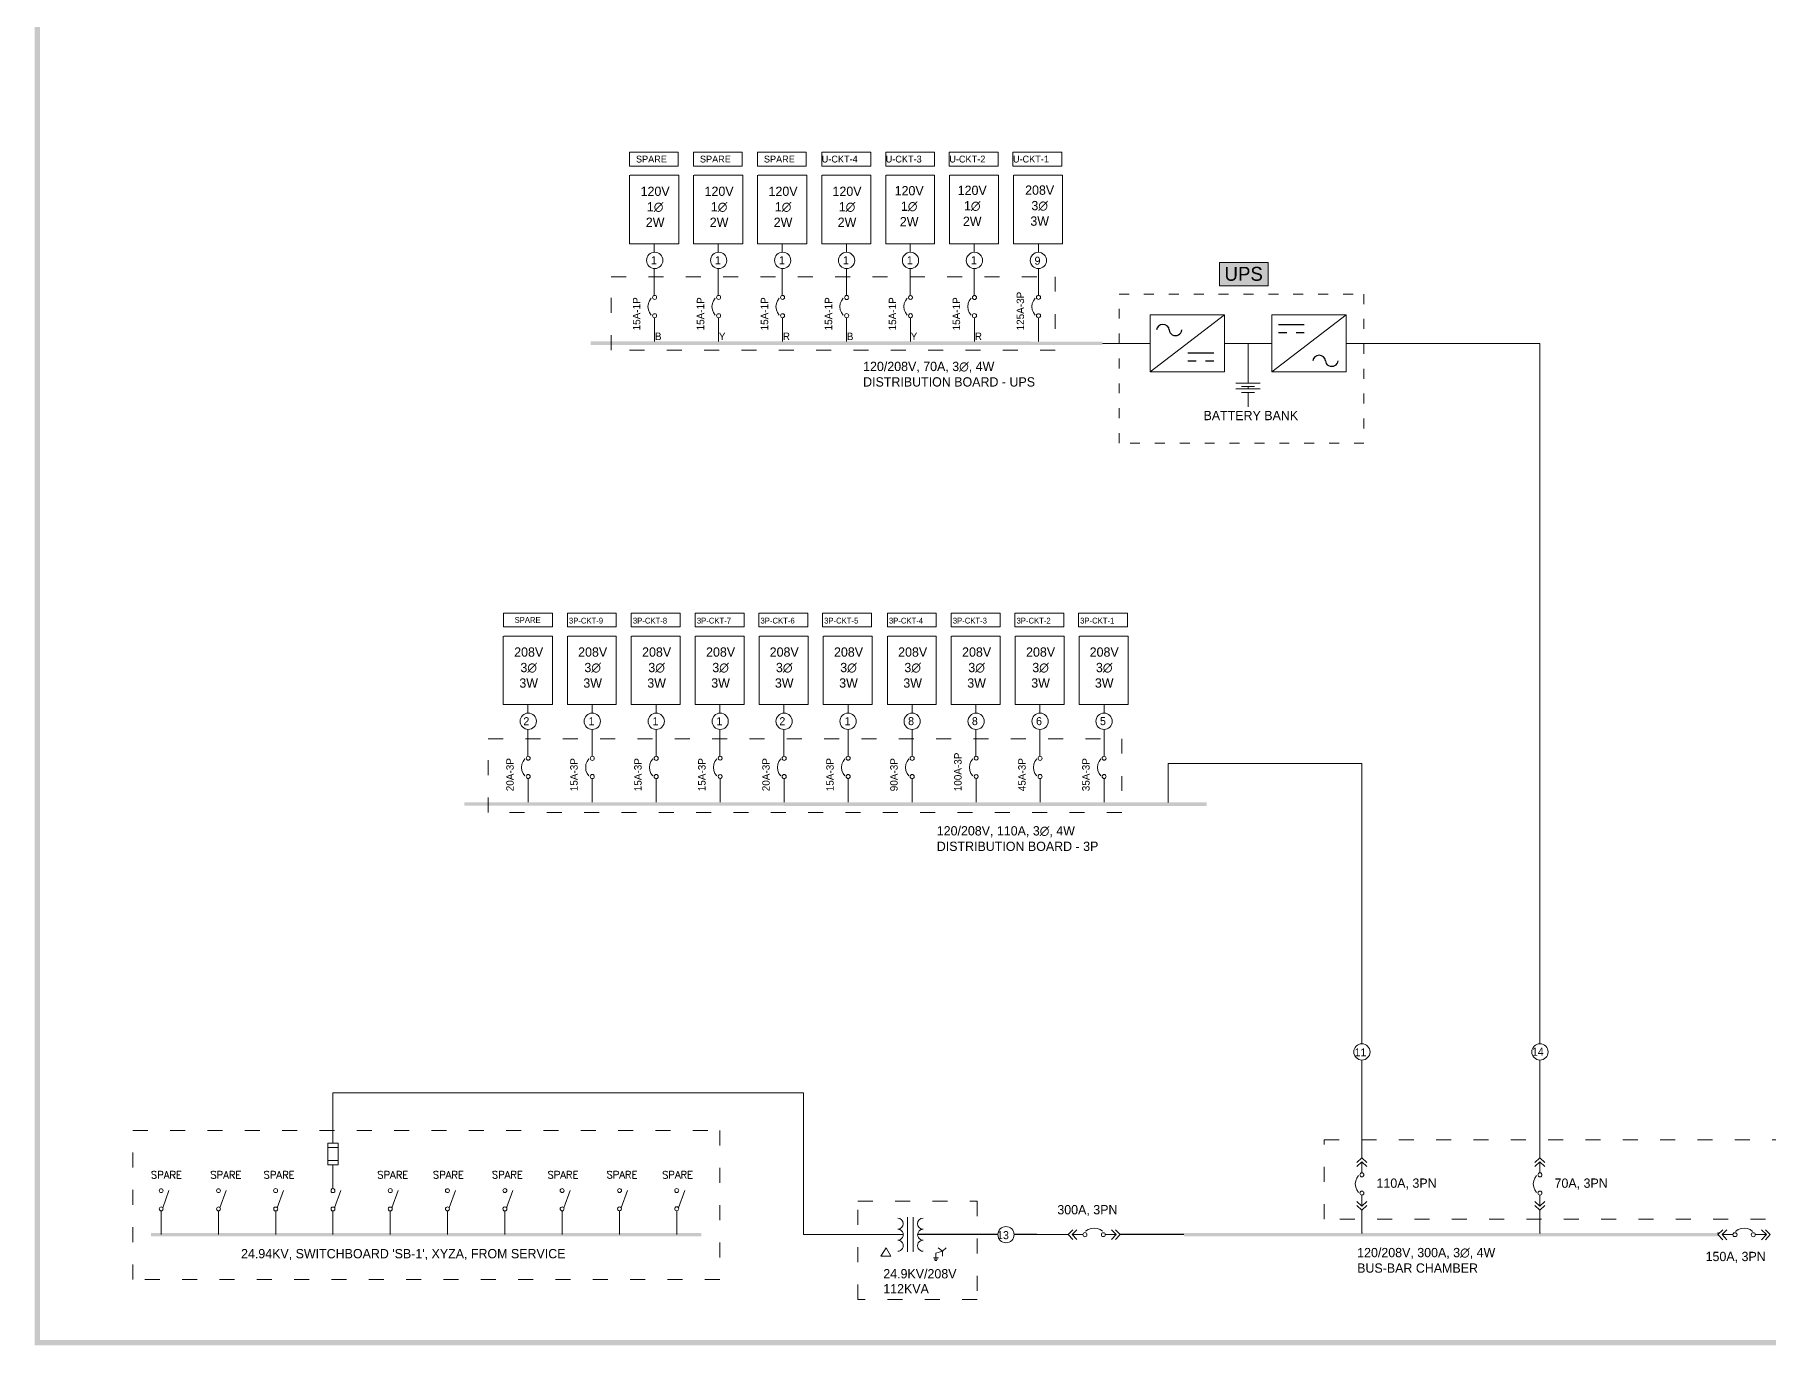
# Model space of a CAD drawing. Header units: millimetres. Extents: x 1.5 to 41.7, y 0.8 to 32.4.
# Drawn here: x 1.54 to 22.43, y 0.75 to 16.55 of the extents above; entities that cross this region are included whole.
import ezdxf

# ---------------------------------------------------------------- set-up
doc = ezdxf.new("R2010")
doc.units = ezdxf.units.MM
doc.linetypes.add('ACAD_ISO03W100', pattern=[30, 12, -18])
for name, color, linetype in [('DASH', 7, 'ACAD_ISO03W100'), ('PDF_Geometry', 7, 'Continuous'), ('PDF_Solid Fills', 7, 'Continuous'), ('PDF_Text', 7, 'Continuous')]:
    doc.layers.add(name, color=color, linetype=linetype)
doc.styles.get("Standard").update_dxf_attribs({"font": 'gdt.shx'})

msp = doc.modelspace()

# ---------------------------------------------------------------- hatches: boundary and pattern name
at = {"lineweight": 0, "ltscale": 0.015, "transparency": 33554559}
h = msp.add_hatch(color=256, dxfattribs=at)
h.dxf.hatch_style = 1
h.paths.add_polyline_path([(16.405, 13.808), (15.818, 13.808), (15.818, 13.525), (16.405, 13.525)])
h.paths.add_polyline_path([(15.87, 13.545), (16.402, 13.545), (16.402, 13.797), (15.87, 13.797)], flags=24)

# ---------------------------------------------------------------- linework, layer by layer
at = {"lineweight": 0, "ltscale": 0.015}
msp.add_lwpolyline([(15.818, 13.808), (16.405, 13.808), (16.405, 13.525), (15.818, 13.525)], close=True, dxfattribs=at)
at = {"layer": 'DASH', "linetype": 'ACAD_ISO03W100', "lineweight": 0, "ltscale": 0.015}
for points in [[(8.487, 13.636), (13.837, 13.636), (13.837, 12.75), (8.487, 12.75)], [(2.722, 3.344), (9.795, 3.344), (9.795, 1.55), (2.722, 1.55)], [(12.899, 1.309), (11.46, 1.309), (11.46, 2.492), (12.899, 2.492)]]:
    msp.add_lwpolyline(points, close=True, dxfattribs=at)
at = {"layer": 'DASH', "linetype": 'ACAD_ISO03W100', "lineweight": 9, "ltscale": 0.01}
msp.add_lwpolyline([(14.609, 13.427), (17.561, 13.427), (17.561, 11.631), (14.609, 11.631)], close=True, dxfattribs=at)
at = {"layer": 'DASH', "linetype": 'ACAD_ISO03W100', "lineweight": 0, "ltscale": 0.015, "transparency": 33554483}
for points in [[(7.006, 8.067), (14.642, 8.067), (14.642, 7.179), (7.006, 7.179)], [(17.081, 3.232), (27.802, 3.232), (27.802, 2.276), (17.081, 2.276)]]:
    msp.add_lwpolyline(points, close=True, dxfattribs=at)
at = {"layer": 'PDF_Geometry', "lineweight": 0}
for p, q in [((5.195, 3.193), (5.073, 3.193)), ((5.073, 3.193), (5.073, 2.93)), ((5.195, 3.139), (5.073, 3.139)), ((5.195, 2.93), (5.195, 3.193)), ((5.195, 2.982), (5.073, 2.982)), ((5.073, 2.93), (5.195, 2.93)), ((5.133, 2.93), (5.133, 2.644)), ((2.959, 2.85), (2.951, 2.842)), ((2.951, 2.842), (2.951, 2.833)), ((2.951, 2.833), (2.955, 2.825)), ((2.959, 2.769), (2.951, 2.779)), ((2.955, 2.825), (2.959, 2.82)), ((2.97, 2.853), (2.959, 2.85)), ((2.959, 2.82), (2.966, 2.816)), ((2.97, 2.766), (2.959, 2.769)), ((2.966, 2.816), (2.988, 2.809)), ((2.985, 2.853), (2.97, 2.853)), ((2.985, 2.766), (2.97, 2.766)), ((2.996, 2.85), (2.985, 2.853)), ((2.996, 2.769), (2.985, 2.766)), ((2.988, 2.809), (2.996, 2.803)), ((3.003, 2.842), (2.996, 2.85)), ((2.996, 2.803), (3, 2.799)), ((3.003, 2.779), (2.996, 2.769)), ((3, 2.799), (3.003, 2.792)), ((3.003, 2.792), (3.003, 2.779)), ((3.029, 2.766), (3.029, 2.853)), ((3.029, 2.853), (3.065, 2.853)), ((3.065, 2.809), (3.029, 2.809)), ((3.065, 2.853), (3.076, 2.85)), ((3.076, 2.812), (3.065, 2.809)), ((3.076, 2.85), (3.08, 2.846)), ((3.08, 2.816), (3.076, 2.812)), ((3.08, 2.846), (3.084, 2.837)), ((3.084, 2.825), (3.08, 2.816)), ((3.084, 2.837), (3.084, 2.825)), ((3.099, 2.766), (3.128, 2.853)), ((3.11, 2.796), (3.147, 2.796)), ((3.128, 2.853), (3.158, 2.766)), ((3.177, 2.766), (3.177, 2.853)), ((3.177, 2.853), (3.211, 2.853)), ((3.211, 2.812), (3.177, 2.812)), ((3.203, 2.812), (3.231, 2.766)), ((3.211, 2.853), (3.224, 2.85)), ((3.224, 2.816), (3.211, 2.812)), ((3.224, 2.85), (3.227, 2.846)), ((3.227, 2.82), (3.224, 2.816)), ((3.227, 2.846), (3.231, 2.837)), ((3.231, 2.829), (3.227, 2.82)), ((3.231, 2.837), (3.231, 2.829)), ((3.257, 2.766), (3.257, 2.853)), ((3.257, 2.853), (3.306, 2.853)), ((3.257, 2.812), (3.287, 2.812)), ((3.306, 2.766), (3.257, 2.766)), ((3.674, 2.85), (3.666, 2.842)), ((3.666, 2.842), (3.666, 2.833)), ((3.666, 2.833), (3.67, 2.825)), ((3.674, 2.769), (3.666, 2.779)), ((3.67, 2.825), (3.674, 2.82)), ((3.686, 2.853), (3.674, 2.85)), ((3.674, 2.82), (3.683, 2.816)), ((3.686, 2.766), (3.674, 2.769)), ((3.683, 2.816), (3.705, 2.809)), ((3.702, 2.853), (3.686, 2.853)), ((3.702, 2.766), (3.686, 2.766)), ((3.713, 2.85), (3.702, 2.853)), ((3.713, 2.769), (3.702, 2.766)), ((3.705, 2.809), (3.713, 2.803)), ((3.72, 2.842), (3.713, 2.85)), ((3.713, 2.803), (3.717, 2.799)), ((3.72, 2.779), (3.713, 2.769)), ((3.717, 2.799), (3.72, 2.792)), ((3.72, 2.792), (3.72, 2.779)), ((3.746, 2.766), (3.746, 2.853)), ((3.746, 2.853), (3.78, 2.853)), ((3.78, 2.809), (3.746, 2.809)), ((3.78, 2.853), (3.791, 2.85)), ((3.791, 2.812), (3.78, 2.809)), ((3.791, 2.85), (3.795, 2.846)), ((3.795, 2.816), (3.791, 2.812)), ((3.795, 2.846), (3.799, 2.837)), ((3.799, 2.825), (3.795, 2.816)), ((3.799, 2.837), (3.799, 2.825)), ((3.813, 2.766), (3.845, 2.853)), ((3.825, 2.796), (3.864, 2.796)), ((3.845, 2.853), (3.875, 2.766)), ((3.894, 2.766), (3.894, 2.853)), ((3.894, 2.853), (3.927, 2.853)), ((3.927, 2.812), (3.894, 2.812)), ((3.92, 2.812), (3.946, 2.766)), ((3.927, 2.853), (3.938, 2.85)), ((3.938, 2.816), (3.927, 2.812)), ((3.938, 2.85), (3.942, 2.846)), ((3.942, 2.82), (3.938, 2.816)), ((3.942, 2.846), (3.946, 2.837)), ((3.946, 2.829), (3.942, 2.82)), ((3.946, 2.837), (3.946, 2.829)), ((3.972, 2.766), (3.972, 2.853)), ((3.972, 2.853), (4.022, 2.853)), ((3.972, 2.812), (4.004, 2.812)), ((4.022, 2.766), (3.972, 2.766)), ((4.315, 2.85), (4.308, 2.842)), ((4.308, 2.842), (4.308, 2.833)), ((4.308, 2.833), (4.311, 2.825)), ((4.315, 2.769), (4.308, 2.779)), ((4.311, 2.825), (4.315, 2.82)), ((4.328, 2.853), (4.315, 2.85)), ((4.315, 2.82), (4.325, 2.816)), ((4.328, 2.766), (4.315, 2.769)), ((4.325, 2.816), (4.347, 2.809)), ((4.343, 2.853), (4.328, 2.853)), ((4.343, 2.766), (4.328, 2.766)), ((4.354, 2.85), (4.343, 2.853)), ((4.354, 2.769), (4.343, 2.766)), ((4.347, 2.809), (4.354, 2.803)), ((4.362, 2.842), (4.354, 2.85)), ((4.354, 2.803), (4.358, 2.799)), ((4.362, 2.779), (4.354, 2.769)), ((4.358, 2.799), (4.362, 2.792)), ((4.362, 2.792), (4.362, 2.779)), ((4.388, 2.766), (4.388, 2.853)), ((4.388, 2.853), (4.422, 2.853)), ((4.422, 2.809), (4.388, 2.809)), ((4.422, 2.853), (4.433, 2.85)), ((4.433, 2.812), (4.422, 2.809)), ((4.433, 2.85), (4.437, 2.846)), ((4.437, 2.816), (4.433, 2.812)), ((4.437, 2.846), (4.44, 2.837)), ((4.44, 2.825), (4.437, 2.816)), ((4.44, 2.837), (4.44, 2.825)), ((4.455, 2.766), (4.487, 2.853)), ((4.467, 2.796), (4.505, 2.796)), ((4.487, 2.853), (4.517, 2.766)), ((4.536, 2.766), (4.536, 2.853)), ((4.536, 2.853), (4.569, 2.853)), ((4.569, 2.812), (4.536, 2.812)), ((4.562, 2.812), (4.588, 2.766)), ((4.569, 2.853), (4.58, 2.85)), ((4.58, 2.816), (4.569, 2.812)), ((4.58, 2.85), (4.584, 2.846)), ((4.584, 2.82), (4.58, 2.816)), ((4.584, 2.846), (4.588, 2.837)), ((4.588, 2.829), (4.584, 2.82)), ((4.588, 2.837), (4.588, 2.829)), ((4.614, 2.766), (4.614, 2.853)), ((4.614, 2.853), (4.664, 2.853)), ((4.614, 2.812), (4.646, 2.812)), ((4.664, 2.766), (4.614, 2.766)), ((5.686, 2.85), (5.678, 2.842)), ((5.678, 2.842), (5.678, 2.833)), ((5.678, 2.833), (5.682, 2.825)), ((5.686, 2.769), (5.678, 2.779)), ((5.682, 2.825), (5.686, 2.82)), ((5.699, 2.853), (5.686, 2.85)), ((5.686, 2.82), (5.695, 2.816)), ((5.699, 2.766), (5.686, 2.769)), ((5.695, 2.816), (5.717, 2.809)), ((5.714, 2.853), (5.699, 2.853)), ((5.714, 2.766), (5.699, 2.766)), ((5.725, 2.85), (5.714, 2.853)), ((5.725, 2.769), (5.714, 2.766)), ((5.717, 2.809), (5.725, 2.803)), ((5.732, 2.842), (5.725, 2.85)), ((5.725, 2.803), (5.729, 2.799)), ((5.732, 2.779), (5.725, 2.769)), ((5.729, 2.799), (5.732, 2.792)), ((5.732, 2.792), (5.732, 2.779)), ((5.758, 2.766), (5.758, 2.853)), ((5.758, 2.853), (5.792, 2.853)), ((5.792, 2.809), (5.758, 2.809)), ((5.792, 2.853), (5.803, 2.85)), ((5.803, 2.812), (5.792, 2.809)), ((5.803, 2.85), (5.807, 2.846)), ((5.807, 2.816), (5.803, 2.812)), ((5.807, 2.846), (5.811, 2.837)), ((5.811, 2.825), (5.807, 2.816)), ((5.811, 2.837), (5.811, 2.825)), ((5.825, 2.766), (5.857, 2.853)), ((5.837, 2.796), (5.876, 2.796)), ((5.857, 2.853), (5.887, 2.766)), ((5.906, 2.766), (5.906, 2.853)), ((5.906, 2.853), (5.939, 2.853)), ((5.939, 2.812), (5.906, 2.812)), ((5.932, 2.812), (5.958, 2.766)), ((5.939, 2.853), (5.95, 2.85)), ((5.95, 2.816), (5.939, 2.812)), ((5.95, 2.85), (5.954, 2.846)), ((5.954, 2.82), (5.95, 2.816)), ((5.954, 2.846), (5.958, 2.837)), ((5.958, 2.829), (5.954, 2.82)), ((5.958, 2.837), (5.958, 2.829)), ((5.984, 2.766), (5.984, 2.853)), ((5.984, 2.853), (6.034, 2.853)), ((5.984, 2.812), (6.016, 2.812)), ((6.034, 2.766), (5.984, 2.766)), ((6.356, 2.85), (6.349, 2.842)), ((6.349, 2.842), (6.349, 2.833)), ((6.349, 2.833), (6.352, 2.825)), ((6.356, 2.769), (6.349, 2.779)), ((6.352, 2.825), (6.356, 2.82)), ((6.369, 2.853), (6.356, 2.85)), ((6.356, 2.82), (6.365, 2.816)), ((6.369, 2.766), (6.356, 2.769)), ((6.365, 2.816), (6.387, 2.809)), ((6.384, 2.853), (6.369, 2.853)), ((6.384, 2.766), (6.369, 2.766)), ((6.395, 2.85), (6.384, 2.853)), ((6.395, 2.769), (6.384, 2.766)), ((6.387, 2.809), (6.395, 2.803)), ((6.402, 2.842), (6.395, 2.85)), ((6.395, 2.803), (6.399, 2.799)), ((6.402, 2.779), (6.395, 2.769)), ((6.399, 2.799), (6.402, 2.792)), ((6.402, 2.792), (6.402, 2.779)), ((6.429, 2.766), (6.429, 2.853)), ((6.429, 2.853), (6.462, 2.853)), ((6.462, 2.809), (6.429, 2.809)), ((6.462, 2.853), (6.474, 2.85)), ((6.474, 2.812), (6.462, 2.809)), ((6.474, 2.85), (6.477, 2.846)), ((6.477, 2.816), (6.474, 2.812)), ((6.477, 2.846), (6.481, 2.837)), ((6.481, 2.825), (6.477, 2.816)), ((6.481, 2.837), (6.481, 2.825)), ((6.496, 2.766), (6.528, 2.853)), ((6.507, 2.796), (6.546, 2.796)), ((6.528, 2.853), (6.558, 2.766)), ((6.576, 2.766), (6.576, 2.853)), ((6.576, 2.853), (6.61, 2.853)), ((6.61, 2.812), (6.576, 2.812)), ((6.602, 2.812), (6.628, 2.766)), ((6.61, 2.853), (6.621, 2.85)), ((6.621, 2.816), (6.61, 2.812)), ((6.621, 2.85), (6.625, 2.846)), ((6.625, 2.82), (6.621, 2.816)), ((6.625, 2.846), (6.628, 2.837)), ((6.628, 2.829), (6.625, 2.82)), ((6.628, 2.837), (6.628, 2.829)), ((6.654, 2.766), (6.654, 2.853)), ((6.654, 2.853), (6.705, 2.853)), ((6.654, 2.812), (6.686, 2.812)), ((6.705, 2.766), (6.654, 2.766)), ((7.067, 2.855), (7.06, 2.847)), ((7.06, 2.847), (7.06, 2.838)), ((7.06, 2.838), (7.063, 2.83)), ((7.067, 2.774), (7.06, 2.784)), ((7.063, 2.83), (7.067, 2.825)), ((7.08, 2.854), (7.067, 2.85)), ((7.067, 2.82), (7.076, 2.817)), ((7.08, 2.766), (7.067, 2.77)), ((7.076, 2.817), (7.099, 2.809)), ((7.095, 2.854), (7.08, 2.854)), ((7.095, 2.766), (7.08, 2.766)), ((7.106, 2.85), (7.095, 2.854)), ((7.106, 2.77), (7.095, 2.766)), ((7.099, 2.809), (7.106, 2.804)), ((7.114, 2.843), (7.106, 2.85)), ((7.106, 2.804), (7.11, 2.8)), ((7.114, 2.779), (7.106, 2.77)), ((7.11, 2.8), (7.114, 2.792)), ((7.114, 2.792), (7.114, 2.779)), ((7.14, 2.766), (7.14, 2.854)), ((7.14, 2.854), (7.173, 2.854)), ((7.173, 2.809), (7.14, 2.809)), ((7.173, 2.854), (7.185, 2.85)), ((7.185, 2.813), (7.173, 2.809)), ((7.185, 2.85), (7.188, 2.847)), ((7.188, 2.817), (7.185, 2.813)), ((7.188, 2.847), (7.192, 2.837)), ((7.192, 2.826), (7.188, 2.817)), ((7.192, 2.837), (7.192, 2.826)), ((7.207, 2.766), (7.239, 2.854)), ((7.218, 2.796), (7.257, 2.796)), ((7.239, 2.854), (7.269, 2.766)), ((7.287, 2.766), (7.287, 2.854)), ((7.287, 2.854), (7.321, 2.854)), ((7.321, 2.813), (7.287, 2.813)), ((7.313, 2.813), (7.339, 2.766)), ((7.321, 2.854), (7.332, 2.85)), ((7.332, 2.817), (7.321, 2.813)), ((7.332, 2.85), (7.336, 2.847)), ((7.336, 2.82), (7.332, 2.817)), ((7.336, 2.847), (7.339, 2.837)), ((7.339, 2.83), (7.336, 2.82)), ((7.339, 2.837), (7.339, 2.83)), ((7.366, 2.766), (7.366, 2.854)), ((7.366, 2.854), (7.416, 2.854)), ((7.366, 2.813), (7.397, 2.813)), ((7.416, 2.766), (7.366, 2.766)), ((7.738, 2.85), (7.73, 2.843)), ((7.73, 2.843), (7.73, 2.833)), ((7.73, 2.833), (7.734, 2.826)), ((7.738, 2.77), (7.73, 2.779)), ((7.734, 2.826), (7.738, 2.82)), ((7.75, 2.854), (7.738, 2.85)), ((7.738, 2.82), (7.747, 2.817)), ((7.75, 2.766), (7.738, 2.77)), ((7.747, 2.817), (7.769, 2.809)), ((7.765, 2.854), (7.75, 2.854)), ((7.765, 2.766), (7.75, 2.766)), ((7.776, 2.85), (7.765, 2.854)), ((7.776, 2.77), (7.765, 2.766)), ((7.769, 2.809), (7.776, 2.804)), ((7.784, 2.843), (7.776, 2.85)), ((7.776, 2.804), (7.78, 2.8)), ((7.784, 2.779), (7.776, 2.77)), ((7.78, 2.8), (7.784, 2.792)), ((7.784, 2.792), (7.784, 2.779)), ((7.81, 2.766), (7.81, 2.854)), ((7.81, 2.854), (7.844, 2.854)), ((7.844, 2.809), (7.81, 2.809)), ((7.844, 2.854), (7.855, 2.85)), ((7.855, 2.813), (7.844, 2.809)), ((7.855, 2.85), (7.859, 2.847)), ((7.859, 2.817), (7.855, 2.813)), ((7.859, 2.847), (7.863, 2.837)), ((7.863, 2.826), (7.859, 2.817)), ((7.863, 2.837), (7.863, 2.826)), ((7.877, 2.766), (7.909, 2.854)), ((7.889, 2.796), (7.928, 2.796)), ((7.909, 2.854), (7.939, 2.766)), ((7.958, 2.766), (7.958, 2.854)), ((7.958, 2.854), (7.991, 2.854)), ((7.991, 2.813), (7.958, 2.813)), ((7.984, 2.813), (8.01, 2.766)), ((7.991, 2.854), (8.002, 2.85)), ((8.002, 2.817), (7.991, 2.813)), ((8.002, 2.85), (8.006, 2.847)), ((8.006, 2.82), (8.002, 2.817)), ((8.006, 2.847), (8.01, 2.837)), ((8.01, 2.83), (8.006, 2.82)), ((8.01, 2.837), (8.01, 2.83)), ((8.036, 2.766), (8.036, 2.854)), ((8.036, 2.854), (8.086, 2.854)), ((8.036, 2.813), (8.068, 2.813)), ((8.086, 2.766), (8.036, 2.766)), ((8.449, 2.855), (8.441, 2.848)), ((8.441, 2.848), (8.441, 2.839)), ((8.441, 2.839), (8.445, 2.831)), ((8.449, 2.775), (8.441, 2.785)), ((8.445, 2.831), (8.449, 2.826)), ((8.462, 2.855), (8.449, 2.851)), ((8.449, 2.821), (8.458, 2.817)), ((8.462, 2.767), (8.449, 2.771)), ((8.458, 2.817), (8.48, 2.81)), ((8.477, 2.855), (8.462, 2.855)), ((8.477, 2.767), (8.462, 2.767)), ((8.488, 2.851), (8.477, 2.855)), ((8.488, 2.771), (8.477, 2.767)), ((8.48, 2.81), (8.488, 2.804)), ((8.495, 2.843), (8.488, 2.851)), ((8.488, 2.804), (8.492, 2.801)), ((8.495, 2.78), (8.488, 2.771)), ((8.492, 2.801), (8.495, 2.793)), ((8.495, 2.793), (8.495, 2.78)), ((8.521, 2.767), (8.521, 2.855)), ((8.521, 2.855), (8.555, 2.855)), ((8.555, 2.81), (8.521, 2.81)), ((8.555, 2.855), (8.566, 2.851)), ((8.566, 2.814), (8.555, 2.81)), ((8.566, 2.851), (8.57, 2.847)), ((8.57, 2.817), (8.566, 2.814)), ((8.57, 2.847), (8.574, 2.838)), ((8.574, 2.827), (8.57, 2.817)), ((8.574, 2.838), (8.574, 2.827)), ((8.588, 2.767), (8.62, 2.855)), ((8.6, 2.797), (8.639, 2.797)), ((8.62, 2.855), (8.65, 2.767)), ((8.669, 2.767), (8.669, 2.855)), ((8.669, 2.855), (8.702, 2.855)), ((8.702, 2.814), (8.669, 2.814)), ((8.695, 2.814), (8.721, 2.767)), ((8.702, 2.855), (8.713, 2.851)), ((8.713, 2.817), (8.702, 2.814)), ((8.713, 2.851), (8.717, 2.847)), ((8.717, 2.821), (8.713, 2.817)), ((8.717, 2.847), (8.721, 2.838)), ((8.721, 2.83), (8.717, 2.821)), ((8.721, 2.838), (8.721, 2.83)), ((8.747, 2.767), (8.747, 2.855)), ((8.747, 2.855), (8.797, 2.855)), ((8.747, 2.814), (8.779, 2.814)), ((8.797, 2.767), (8.747, 2.767)), ((9.119, 2.851), (9.112, 2.843)), ((9.112, 2.843), (9.112, 2.834)), ((9.112, 2.834), (9.115, 2.827)), ((9.119, 2.771), (9.112, 2.78)), ((9.115, 2.827), (9.119, 2.821)), ((9.132, 2.855), (9.119, 2.851)), ((9.119, 2.821), (9.128, 2.817)), ((9.132, 2.767), (9.119, 2.771)), ((9.128, 2.817), (9.15, 2.81)), ((9.147, 2.855), (9.132, 2.855)), ((9.147, 2.767), (9.132, 2.767)), ((9.158, 2.851), (9.147, 2.855)), ((9.158, 2.771), (9.147, 2.767)), ((9.15, 2.81), (9.158, 2.804)), ((9.165, 2.843), (9.158, 2.851)), ((9.158, 2.804), (9.162, 2.801)), ((9.165, 2.78), (9.158, 2.771)), ((9.162, 2.801), (9.165, 2.793)), ((9.165, 2.793), (9.165, 2.78)), ((9.192, 2.767), (9.192, 2.855)), ((9.192, 2.855), (9.225, 2.855)), ((9.225, 2.81), (9.192, 2.81)), ((9.225, 2.855), (9.237, 2.851)), ((9.237, 2.814), (9.225, 2.81)), ((9.237, 2.851), (9.24, 2.847)), ((9.24, 2.817), (9.237, 2.814)), ((9.24, 2.847), (9.244, 2.838)), ((9.244, 2.827), (9.24, 2.817)), ((9.244, 2.838), (9.244, 2.827)), ((9.259, 2.767), (9.291, 2.855)), ((9.27, 2.797), (9.309, 2.797)), ((9.291, 2.855), (9.321, 2.767)), ((9.339, 2.767), (9.339, 2.855)), ((9.339, 2.855), (9.373, 2.855)), ((9.373, 2.814), (9.339, 2.814)), ((9.365, 2.814), (9.391, 2.767)), ((9.373, 2.855), (9.384, 2.851)), ((9.384, 2.817), (9.373, 2.814)), ((9.384, 2.851), (9.388, 2.847)), ((9.388, 2.821), (9.384, 2.817)), ((9.388, 2.847), (9.391, 2.838)), ((9.391, 2.83), (9.388, 2.821)), ((9.391, 2.838), (9.391, 2.83)), ((9.417, 2.767), (9.417, 2.855)), ((9.417, 2.855), (9.468, 2.855)), ((9.417, 2.814), (9.449, 2.814)), ((9.468, 2.767), (9.417, 2.767)), ((3.082, 2.413), (3.157, 2.62)), ((3.772, 2.413), (3.847, 2.62)), ((4.463, 2.413), (4.538, 2.62)), ((5.113, 2.631), (5.111, 2.62)), ((5.111, 2.62), (5.113, 2.607)), ((5.122, 2.641), (5.113, 2.631)), ((5.113, 2.607), (5.122, 2.598)), ((5.133, 2.644), (5.122, 2.641)), ((5.122, 2.598), (5.133, 2.596)), ((5.146, 2.641), (5.133, 2.644)), ((5.133, 2.596), (5.146, 2.598)), ((5.156, 2.631), (5.146, 2.641)), ((5.146, 2.598), (5.156, 2.607)), ((5.154, 2.413), (5.228, 2.62)), ((5.157, 2.62), (5.156, 2.631)), ((5.156, 2.607), (5.157, 2.62)), ((5.844, 2.413), (5.919, 2.62)), ((6.535, 2.413), (6.61, 2.62)), ((7.226, 2.413), (7.301, 2.621)), ((7.916, 2.413), (7.991, 2.621)), ((8.607, 2.414), (8.682, 2.621)), ((9.298, 2.414), (9.373, 2.621)), ((3.063, 2.376), (3.063, 2.09)), ((3.754, 2.376), (3.754, 2.09)), ((4.422, 2.411), (4.42, 2.398)), ((4.42, 2.398), (4.422, 2.387)), ((4.431, 2.42), (4.422, 2.411)), ((4.422, 2.387), (4.431, 2.377)), ((4.444, 2.422), (4.431, 2.42)), ((4.431, 2.377), (4.444, 2.376)), ((4.456, 2.42), (4.444, 2.422)), ((4.444, 2.376), (4.456, 2.377)), ((4.444, 2.376), (4.444, 2.09)), ((4.465, 2.411), (4.456, 2.42)), ((4.456, 2.377), (4.465, 2.387)), ((4.469, 2.398), (4.465, 2.411)), ((4.465, 2.387), (4.469, 2.398)), ((5.113, 2.411), (5.111, 2.398)), ((5.111, 2.398), (5.113, 2.387)), ((5.122, 2.42), (5.113, 2.411)), ((5.113, 2.387), (5.122, 2.377)), ((5.133, 2.422), (5.122, 2.42)), ((5.122, 2.377), (5.133, 2.376)), ((5.146, 2.42), (5.133, 2.422)), ((5.133, 2.376), (5.146, 2.377)), ((5.133, 2.376), (5.133, 2.09)), ((5.156, 2.411), (5.146, 2.42)), ((5.146, 2.377), (5.156, 2.387)), ((5.157, 2.398), (5.156, 2.411)), ((5.156, 2.387), (5.157, 2.398)), ((5.803, 2.411), (5.799, 2.398)), ((5.799, 2.398), (5.803, 2.387)), ((5.813, 2.42), (5.803, 2.411)), ((5.803, 2.387), (5.813, 2.377)), ((5.824, 2.422), (5.813, 2.42)), ((5.813, 2.377), (5.824, 2.376)), ((5.837, 2.42), (5.824, 2.422)), ((5.824, 2.376), (5.837, 2.377)), ((5.824, 2.376), (5.824, 2.09)), ((5.846, 2.411), (5.837, 2.42)), ((5.837, 2.377), (5.846, 2.387)), ((5.848, 2.398), (5.846, 2.411)), ((5.846, 2.387), (5.848, 2.398)), ((6.515, 2.376), (6.515, 2.09)), ((7.185, 2.412), (7.181, 2.399)), ((7.181, 2.399), (7.185, 2.387)), ((7.194, 2.421), (7.185, 2.412)), ((7.185, 2.387), (7.194, 2.378)), ((7.205, 2.423), (7.194, 2.421)), ((7.194, 2.378), (7.205, 2.376)), ((7.218, 2.421), (7.205, 2.423)), ((7.205, 2.376), (7.218, 2.378)), ((7.205, 2.376), (7.205, 2.091)), ((7.228, 2.412), (7.218, 2.421)), ((7.218, 2.378), (7.228, 2.387)), ((7.23, 2.399), (7.228, 2.412)), ((7.228, 2.387), (7.23, 2.399)), ((7.896, 2.376), (7.896, 2.091)), ((8.566, 2.412), (8.562, 2.399)), ((8.562, 2.399), (8.566, 2.388)), ((8.576, 2.422), (8.566, 2.412)), ((8.566, 2.388), (8.576, 2.379)), ((8.587, 2.424), (8.576, 2.422)), ((8.576, 2.379), (8.587, 2.377)), ((8.6, 2.422), (8.587, 2.424)), ((8.587, 2.377), (8.6, 2.379)), ((8.587, 2.377), (8.587, 2.091)), ((8.609, 2.412), (8.6, 2.422)), ((8.6, 2.379), (8.609, 2.388)), ((8.611, 2.399), (8.609, 2.412)), ((8.609, 2.388), (8.611, 2.399)), ((9.278, 2.377), (9.278, 2.091))]:
    msp.add_line(p, q, dxfattribs=at)
for points in [[(8.707, 15.136), (9.296, 15.136), (9.296, 14.97), (8.707, 14.97)], [(9.478, 15.136), (10.067, 15.136), (10.067, 14.97), (9.478, 14.97)], [(10.249, 15.136), (10.838, 15.136), (10.838, 14.97), (10.249, 14.97)], [(11.025, 15.136), (11.615, 15.136), (11.615, 14.97), (11.025, 14.97)], [(11.796, 15.136), (12.386, 15.136), (12.386, 14.97), (11.796, 14.97)], [(12.563, 15.136), (13.153, 15.136), (13.153, 14.97), (12.563, 14.97)], [(13.33, 15.136), (13.92, 15.136), (13.92, 14.97), (13.33, 14.97)], [(12.095, 13.411), (12.083, 13.407), (12.074, 13.398), (12.072, 13.387), (12.074, 13.374), (12.083, 13.366), (12.095, 13.362), (12.108, 13.366), (12.117, 13.374), (12.119, 13.387), (12.117, 13.398), (12.108, 13.407)], [(12.095, 13.191), (12.083, 13.187), (12.074, 13.178), (12.072, 13.166), (12.074, 13.153), (12.083, 13.146), (12.095, 13.142), (12.108, 13.146), (12.117, 13.153), (12.119, 13.166), (12.117, 13.178), (12.108, 13.187)], [(22.058, 2.089), (22.054, 2.1), (22.045, 2.11), (22.034, 2.111), (22.02, 2.11), (22.013, 2.1), (22.009, 2.089), (22.013, 2.076), (22.02, 2.067), (22.034, 2.065), (22.045, 2.067), (22.054, 2.076)], [(11.738, 1.828), (11.8, 1.932), (11.86, 1.828)]]:
    msp.add_lwpolyline(points, close=True, dxfattribs=at)
for points in [[(8.71, 14.859), (8.71, 14.034), (9.302, 14.034), (9.302, 14.859), (8.716, 14.859)], [(9.481, 14.859), (9.481, 14.034), (10.073, 14.034), (10.073, 14.859), (9.487, 14.859)], [(10.252, 14.859), (10.252, 14.034), (10.844, 14.034), (10.844, 14.859), (10.258, 14.859)], [(11.025, 14.859), (11.025, 14.034), (11.615, 14.034), (11.615, 14.859), (11.029, 14.859)], [(11.796, 14.859), (11.796, 14.034), (12.386, 14.034), (12.386, 14.859), (11.8, 14.859)], [(12.567, 14.859), (12.567, 14.034), (13.157, 14.034), (13.157, 14.859), (12.571, 14.859)], [(13.338, 14.859), (13.338, 14.034), (13.929, 14.034), (13.929, 14.859), (13.341, 14.859)], [(9.007, 13.93), (9.007, 14.034)], [(9.778, 13.93), (9.778, 14.034)], [(10.549, 13.93), (10.549, 14.034)], [(11.324, 13.932), (11.324, 14.034)], [(12.091, 13.93), (12.091, 14.034)], [(12.862, 13.93), (12.862, 14.034)], [(13.638, 13.932), (13.638, 14.034)], [(9.007, 13.411), (9.007, 13.734)], [(9.778, 13.411), (9.778, 13.734)], [(10.549, 13.411), (10.549, 13.734)], [(11.324, 13.411), (11.324, 13.734)], [(12.091, 13.411), (12.091, 13.734)], [(12.862, 13.411), (12.862, 13.734)], [(13.638, 13.411), (13.638, 13.734)], [(8.97, 13.379), (8.949, 13.347), (8.936, 13.314), (8.931, 13.277), (8.936, 13.239), (8.949, 13.204), (8.97, 13.174)], [(9.741, 13.379), (9.72, 13.347), (9.707, 13.314), (9.702, 13.277), (9.707, 13.239), (9.72, 13.204), (9.741, 13.174)], [(10.512, 13.379), (10.491, 13.347), (10.478, 13.314), (10.472, 13.277), (10.478, 13.239), (10.491, 13.204), (10.512, 13.174)], [(11.283, 13.379), (11.262, 13.347), (11.249, 13.314), (11.245, 13.277), (11.249, 13.239), (11.262, 13.204), (11.283, 13.174)], [(12.055, 13.379), (12.033, 13.347), (12.02, 13.314), (12.016, 13.277), (12.02, 13.239), (12.033, 13.204), (12.055, 13.174)], [(12.826, 13.379), (12.804, 13.347), (12.791, 13.314), (12.787, 13.277), (12.791, 13.239), (12.804, 13.204), (12.826, 13.174)], [(13.597, 13.379), (13.577, 13.347), (13.562, 13.314), (13.558, 13.277), (13.562, 13.239), (13.577, 13.204), (13.597, 13.174)], [(9.011, 13.142), (9.011, 12.857)], [(9.782, 13.142), (9.782, 12.857)], [(10.553, 13.142), (10.553, 12.857)], [(11.324, 13.142), (11.324, 12.857)], [(12.095, 13.142), (12.095, 12.857)], [(12.867, 13.142), (12.867, 12.857)], [(13.638, 13.142), (13.638, 12.857)], [(19.682, 3.014), (19.682, 4.194)], [(19.622, 2.958), (19.682, 3.014), (19.742, 2.958)], [(19.622, 2.909), (19.682, 2.965)], [(19.742, 2.909), (19.682, 2.965), (19.682, 2.835)], [(19.641, 2.803), (19.62, 2.771), (19.607, 2.736), (19.602, 2.7), (19.607, 2.663), (19.62, 2.628), (19.641, 2.598)], [(19.682, 2.566), (19.682, 2.433)], [(19.742, 2.489), (19.682, 2.433), (19.622, 2.489)], [(19.742, 2.441), (19.682, 2.385), (19.622, 2.441)], [(19.682, 2.385), (19.682, 2.11)], [(12.06, 1.88), (12.06, 2.298)], [(12.128, 1.88), (12.128, 2.298)], [(14.05, 2.149), (13.994, 2.089), (14.05, 2.029)], [(14.099, 2.149), (14.043, 2.089)], [(14.205, 2.13), (14.237, 2.151), (14.273, 2.164), (14.308, 2.169), (14.345, 2.164), (14.381, 2.151), (14.411, 2.13)], [(14.519, 2.029), (14.575, 2.089), (14.519, 2.149)], [(14.567, 2.029), (14.623, 2.089), (14.567, 2.149)], [(21.886, 2.027), (21.828, 2.089), (21.886, 2.149)], [(21.933, 2.027), (21.877, 2.089), (21.933, 2.149)], [(22.246, 2.128), (22.215, 2.151), (22.181, 2.164), (22.144, 2.167), (22.106, 2.164), (22.071, 2.151), (22.041, 2.128)], [(22.353, 2.149), (22.411, 2.089)], [(22.401, 2.149), (22.459, 2.089), (22.401, 2.027)], [(11.7, 2.089), (12.008, 2.089)], [(12.4, 1.811), (12.4, 1.865), (12.479, 1.889), (12.479, 1.828)], [(12.526, 1.932), (12.479, 1.889), (12.43, 1.932)], [(13.619, 2.089), (13.994, 2.089)], [(14.099, 2.029), (14.043, 2.089), (14.174, 2.089)], [(14.442, 2.089), (14.575, 2.089)], [(22.009, 2.089), (21.877, 2.089)], [(22.353, 2.027), (22.411, 2.089), (22.278, 2.089)], [(12.432, 1.811), (12.371, 1.811)], [(12.421, 1.794), (12.382, 1.794)], [(12.414, 1.777), (12.389, 1.777)]]:
    msp.add_lwpolyline(points, dxfattribs=at)
at = {"layer": 'PDF_Geometry', "lineweight": 0, "transparency": 33554483}
for points in [[(7.188, 9.581), (7.778, 9.581), (7.778, 9.415), (7.188, 9.415)], [(7.959, 9.581), (8.549, 9.581), (8.549, 9.415), (7.959, 9.415)], [(8.73, 9.581), (9.32, 9.581), (9.32, 9.415), (8.73, 9.415)], [(9.501, 9.581), (10.091, 9.581), (10.091, 9.415), (9.501, 9.415)], [(10.268, 9.581), (10.858, 9.581), (10.858, 9.415), (10.268, 9.415)], [(11.036, 9.581), (11.625, 9.581), (11.625, 9.415), (11.036, 9.415)], [(11.816, 9.581), (12.406, 9.581), (12.406, 9.415), (11.816, 9.415)], [(12.587, 9.581), (13.177, 9.581), (13.177, 9.415), (12.587, 9.415)], [(13.354, 9.581), (13.944, 9.581), (13.944, 9.415), (13.354, 9.415)], [(14.121, 9.581), (14.711, 9.581), (14.711, 9.415), (14.121, 9.415)], [(9.8, 7.856), (9.789, 7.852), (9.779, 7.843), (9.777, 7.832), (9.779, 7.819), (9.789, 7.811), (9.8, 7.808), (9.813, 7.811), (9.822, 7.819), (9.824, 7.832), (9.822, 7.843), (9.813, 7.852)], [(12.885, 7.856), (12.874, 7.852), (12.865, 7.843), (12.863, 7.832), (12.865, 7.819), (12.874, 7.811), (12.885, 7.808), (12.898, 7.811), (12.908, 7.819), (12.91, 7.832), (12.908, 7.843), (12.898, 7.852)], [(9.8, 7.636), (9.789, 7.632), (9.779, 7.623), (9.777, 7.612), (9.779, 7.598), (9.789, 7.591), (9.8, 7.587), (9.813, 7.591), (9.822, 7.598), (9.824, 7.612), (9.822, 7.623), (9.813, 7.632)], [(12.885, 7.636), (12.874, 7.632), (12.865, 7.623), (12.863, 7.612), (12.865, 7.598), (12.874, 7.591), (12.885, 7.587), (12.898, 7.591), (12.908, 7.598), (12.91, 7.612), (12.908, 7.623), (12.898, 7.632)]]:
    msp.add_lwpolyline(points, close=True, dxfattribs=at)
for points in [[(7.187, 9.305), (7.187, 8.48), (7.778, 8.48), (7.778, 9.305), (7.192, 9.305)], [(7.959, 9.305), (7.959, 8.48), (8.549, 8.48), (8.549, 9.305), (7.963, 9.305)], [(8.73, 9.305), (8.73, 8.48), (9.32, 8.48), (9.32, 9.305), (8.734, 9.305)], [(9.501, 9.305), (9.501, 8.48), (10.091, 8.48), (10.091, 9.305), (9.505, 9.305)], [(10.272, 9.305), (10.272, 8.48), (10.862, 8.48), (10.862, 9.305), (10.276, 9.305)], [(11.043, 9.305), (11.043, 8.48), (11.635, 8.48), (11.635, 9.305), (11.047, 9.305)], [(11.816, 9.305), (11.816, 8.48), (12.406, 8.48), (12.406, 9.305), (11.82, 9.305)], [(12.587, 9.305), (12.587, 8.48), (13.177, 8.48), (13.177, 9.305), (12.59, 9.305)], [(13.358, 9.305), (13.358, 8.48), (13.948, 8.48), (13.948, 9.305), (13.361, 9.305)], [(14.129, 9.305), (14.129, 8.48), (14.72, 8.48), (14.72, 9.305), (14.132, 9.305)], [(7.483, 8.375), (7.483, 8.48)], [(8.258, 8.377), (8.258, 8.48)], [(9.029, 8.377), (9.029, 8.48)], [(9.796, 8.375), (9.796, 8.48)], [(10.567, 8.375), (10.567, 8.48)], [(11.344, 8.377), (11.344, 8.48)], [(12.114, 8.377), (12.114, 8.48)], [(12.882, 8.375), (12.882, 8.48)], [(13.653, 8.375), (13.653, 8.48)], [(14.429, 8.377), (14.429, 8.48)], [(7.483, 7.856), (7.483, 8.179)], [(8.258, 7.856), (8.258, 8.179)], [(9.029, 7.856), (9.029, 8.179)], [(9.796, 7.856), (9.796, 8.179)], [(10.567, 7.856), (10.567, 8.179)], [(11.344, 7.856), (11.344, 8.179)], [(12.114, 7.856), (12.114, 8.179)], [(12.882, 7.856), (12.882, 8.179)], [(13.653, 7.856), (13.653, 8.179)], [(14.429, 7.856), (14.429, 8.179)], [(7.446, 7.824), (7.425, 7.793), (7.412, 7.759), (7.407, 7.722), (7.412, 7.684), (7.425, 7.649), (7.446, 7.619)], [(8.217, 7.824), (8.196, 7.793), (8.183, 7.759), (8.18, 7.722), (8.183, 7.684), (8.196, 7.649), (8.217, 7.619)], [(8.988, 7.824), (8.967, 7.793), (8.954, 7.759), (8.951, 7.722), (8.954, 7.684), (8.967, 7.649), (8.988, 7.619)], [(9.761, 7.824), (9.738, 7.793), (9.725, 7.759), (9.721, 7.722), (9.725, 7.684), (9.738, 7.649), (9.761, 7.619)], [(10.532, 7.824), (10.509, 7.793), (10.496, 7.759), (10.492, 7.722), (10.496, 7.684), (10.509, 7.649), (10.532, 7.619)], [(11.303, 7.824), (11.282, 7.793), (11.267, 7.759), (11.263, 7.722), (11.267, 7.684), (11.282, 7.649), (11.303, 7.619)], [(12.073, 7.824), (12.053, 7.793), (12.04, 7.759), (12.036, 7.722), (12.04, 7.684), (12.053, 7.649), (12.073, 7.619)], [(12.846, 7.824), (12.824, 7.793), (12.811, 7.759), (12.807, 7.722), (12.811, 7.684), (12.824, 7.649), (12.846, 7.619)], [(13.617, 7.824), (13.595, 7.793), (13.582, 7.759), (13.578, 7.722), (13.582, 7.684), (13.595, 7.649), (13.617, 7.619)], [(14.388, 7.824), (14.368, 7.793), (14.353, 7.759), (14.349, 7.722), (14.353, 7.684), (14.368, 7.649), (14.388, 7.619)], [(7.487, 7.587), (7.487, 7.302)], [(8.258, 7.587), (8.258, 7.302)], [(9.029, 7.587), (9.029, 7.302)], [(9.8, 7.587), (9.8, 7.302)], [(10.573, 7.587), (10.573, 7.302)], [(11.344, 7.587), (11.344, 7.302)], [(12.114, 7.587), (12.114, 7.302)], [(12.885, 7.587), (12.885, 7.302)], [(13.658, 7.587), (13.658, 7.302)], [(14.429, 7.587), (14.429, 7.302)], [(17.536, 3.014), (17.536, 4.194)], [(17.476, 2.958), (17.536, 3.014), (17.596, 2.958)], [(17.476, 2.909), (17.536, 2.965)], [(17.596, 2.909), (17.536, 2.965), (17.536, 2.835)], [(17.495, 2.803), (17.474, 2.771), (17.461, 2.736), (17.456, 2.7), (17.461, 2.663), (17.474, 2.628), (17.495, 2.598)], [(17.536, 2.566), (17.536, 2.433)], [(17.596, 2.489), (17.536, 2.433), (17.476, 2.489)], [(17.596, 2.441), (17.536, 2.385), (17.476, 2.441)], [(17.536, 2.385), (17.536, 2.11)]]:
    msp.add_lwpolyline(points, dxfattribs=at)
at = {"layer": 'PDF_Geometry', "lineweight": 0}
for points in [[(11.941, 1.889, 1.011007), (11.941, 2.022, 1.011002), (11.941, 2.154, 0.992068), (11.941, 2.289)], [(12.247, 2.289, 0.992602), (12.247, 2.154, 1.002575), (12.247, 2.022, 1.002411), (12.247, 1.889)]]:
    msp.add_lwpolyline(points, format="xyb", dxfattribs=at)
for centre, radius in [((9.012, 13.833), 0.098), ((9.783, 13.833), 0.098), ((10.554, 13.833), 0.098), ((11.324, 13.832), 0.0982), ((12.095, 13.832), 0.0982), ((12.866, 13.832), 0.0982), ((13.637, 13.832), 0.0982), ((9.011, 13.387), 0.0243), ((9.782, 13.387), 0.0243), ((10.553, 13.387), 0.0243), ((11.325, 13.386), 0.0248), ((12.866, 13.386), 0.0248), ((13.638, 13.387), 0.0243), ((9.011, 13.166), 0.0243), ((9.782, 13.166), 0.0243), ((10.553, 13.166), 0.0243), ((11.325, 13.166), 0.0248), ((12.866, 13.166), 0.0249), ((13.638, 13.166), 0.0243), ((19.682, 4.292), 0.0982), ((19.682, 2.81), 0.0243), ((3.063, 2.619), 0.0237), ((3.754, 2.619), 0.0237), ((4.443, 2.62), 0.0242), ((5.825, 2.62), 0.0242), ((6.514, 2.619), 0.0237), ((7.206, 2.621), 0.0242), ((7.896, 2.62), 0.0237), ((8.588, 2.621), 0.0242), ((9.277, 2.621), 0.0237), ((19.682, 2.59), 0.0243), ((3.063, 2.399), 0.0237), ((3.754, 2.399), 0.0237), ((6.514, 2.399), 0.0237), ((7.896, 2.4), 0.0237), ((9.277, 2.401), 0.0237), ((13.246, 2.089), 0.0982), ((14.198, 2.089), 0.0243), ((14.419, 2.089), 0.0237), ((22.254, 2.088), 0.0242)]:
    msp.add_circle(centre, radius, dxfattribs=at)
at = {"layer": 'PDF_Geometry', "lineweight": 0, "transparency": 33554483}
for centre, radius in [((7.488, 8.278), 0.098), ((8.259, 8.277), 0.0982), ((9.03, 8.277), 0.0982), ((9.801, 8.277), 0.0982), ((10.572, 8.277), 0.0982), ((11.342, 8.277), 0.0982), ((12.115, 8.277), 0.0982), ((12.886, 8.277), 0.0982), ((13.657, 8.277), 0.0982), ((14.428, 8.277), 0.0982), ((7.487, 7.832), 0.0243), ((8.259, 7.831), 0.0248), ((9.03, 7.831), 0.0248), ((10.572, 7.831), 0.0248), ((11.344, 7.832), 0.0243), ((12.115, 7.831), 0.0248), ((13.657, 7.831), 0.0248), ((14.429, 7.832), 0.0243), ((7.487, 7.612), 0.0243), ((8.259, 7.611), 0.0248), ((9.03, 7.611), 0.0248), ((10.572, 7.611), 0.0249), ((11.344, 7.612), 0.0243), ((12.115, 7.611), 0.0248), ((13.657, 7.611), 0.0249), ((14.429, 7.612), 0.0243), ((17.536, 4.292), 0.0982), ((17.536, 2.81), 0.0243), ((17.536, 2.59), 0.0243)]:
    msp.add_circle(centre, radius, dxfattribs=at)
at = {"layer": 'PDF_Solid Fills', "lineweight": 9, "transparency": 33554559}
for points in [[(1.538, 0.755), (1.602, 0.818), (1.538, 32.353)], [(1.602, 0.818), (1.538, 32.353), (1.602, 32.29)], [(41.661, 0.755), (41.661, 0.818), (1.538, 0.755)], [(41.661, 0.818), (1.538, 0.755), (1.602, 0.818)]]:
    msp.add_solid(points, dxfattribs=at)
at = {"layer": 'PDF_Solid Fills', "color": 8, "lineweight": 0, "true_color": 0x808080, "transparency": 33554559}
for points in [[(8.24, 12.857), (8.24, 12.814), (14.409, 12.855)], [(8.24, 12.814), (14.409, 12.855), (14.409, 12.812)], [(2.942, 2.11), (2.942, 2.068), (9.574, 2.11)], [(2.942, 2.068), (9.574, 2.11), (9.574, 2.068)], [(15.39, 2.11), (15.39, 2.068), (21.828, 2.11)], [(15.39, 2.068), (21.828, 2.11), (21.828, 2.068)]]:
    msp.add_solid(points, dxfattribs=at)
at = {"layer": 'PDF_Solid Fills', "color": 8, "lineweight": 0, "true_color": 0x808080, "transparency": 33554483}
for points in [[(6.716, 7.302), (6.716, 7.259), (15.664, 7.3)], [(6.716, 7.259), (15.664, 7.3), (15.664, 7.257)]]:
    msp.add_solid(points, dxfattribs=at)
at = {"layer": 'PDF_Text', "lineweight": 0}
for p, q in [((14.982, 12.49), (15.878, 13.176)), ((16.45, 12.49), (17.346, 13.176)), ((14.982, 12.833), (14.409, 12.833)), ((16.45, 12.833), (15.878, 12.833)), ((16.164, 12.833), (16.164, 12.353)), ((17.346, 12.833), (18.45, 12.833)), ((18.45, 12.833), (19.682, 12.833)), ((19.682, 4.39), (19.682, 12.833)), ((16.017, 12.353), (16.311, 12.353)), ((16.017, 12.283), (16.311, 12.283)), ((16.085, 12.314), (16.243, 12.314)), ((16.085, 12.242), (16.243, 12.242)), ((16.164, 12.314), (16.164, 12.283)), ((16.164, 12.242), (16.164, 12.066)), ((5.134, 3.193), (5.134, 3.799)), ((7.969, 3.799), (5.134, 3.799)), ((7.969, 3.799), (10.804, 3.799)), ((10.804, 3.799), (10.804, 2.089)), ((10.804, 2.089), (11.7, 2.089))]:
    msp.add_line(p, q, dxfattribs=at)
at = {"layer": 'PDF_Text'}
for p, q in [((16.531, 13.06), (16.841, 13.06)), ((16.531, 12.964), (16.63, 12.964)), ((16.63, 12.962), (16.63, 12.962)), ((16.742, 12.964), (16.742, 12.964)), ((16.742, 12.964), (16.841, 12.964)), ((15.439, 12.717), (15.75, 12.717)), ((15.439, 12.621), (15.538, 12.621)), ((15.538, 12.62), (15.538, 12.62)), ((15.65, 12.621), (15.75, 12.621)), ((15.65, 12.621), (15.65, 12.621)), ((13.148, 2.089), (12.181, 2.089)), ((13.619, 2.089), (13.344, 2.089)), ((15.39, 2.089), (14.623, 2.089))]:
    msp.add_line(p, q, dxfattribs=at)
at = {"layer": 'PDF_Text', "lineweight": 0, "transparency": 33554483}
for p, q in [((15.2, 7.298), (15.2, 7.768)), ((15.2, 7.768), (16.304, 7.768)), ((16.304, 7.768), (17.536, 7.768)), ((17.536, 4.39), (17.536, 7.768))]:
    msp.add_line(p, q, dxfattribs=at)
at = {"layer": 'PDF_Text', "lineweight": 0}
for points in [[(14.982, 13.176), (15.878, 13.176), (15.878, 12.49), (14.982, 12.49)], [(16.45, 13.176), (17.346, 13.176), (17.346, 12.49), (16.45, 12.49)]]:
    msp.add_lwpolyline(points, close=True, dxfattribs=at)
at = {"layer": 'PDF_Text'}
for centre, start_param, end_param in [((15.137, 12.994), 3.141593, 6.283185), ((15.289, 12.994), 0, 3.141593), ((17.021, 12.623), 3.141593, 6.283185), ((17.173, 12.623), 0, 3.141593)]:
    msp.add_ellipse(centre, major_axis=(-0.0762, 0), ratio=0.874276, start_param=start_param, end_param=end_param, dxfattribs=at)
at = {"layer": 'PDF_Text', "lineweight": 0, "transparency": 33554483}
msp.add_point((17.536, 2.953), dxfattribs=at)
at = {"layer": 'PDF_Text', "lineweight": 0}
for p in [(19.682, 2.953), (19.682, 2.953), (17.536, 2.11), (17.536, 2.11), (19.682, 2.11), (19.682, 2.11), (21.828, 2.11), (21.828, 2.11)]:
    msp.add_point(p, dxfattribs=at)

# ---------------------------------------------------------------- texts
at = {"layer": 'DASH', "linetype": 'ACAD_ISO03W100', "lineweight": 0, "ltscale": 0.015}
msp.add_text('UPS', height=0.168, dxfattribs=at).set_placement((15.88, 13.587))
at = {"layer": 'PDF_Text', "lineweight": 0}
for s, height, p in [('SPARE', 0.0823, (8.786, 15.013)), ('SPARE', 0.0823, (9.557, 15.013)), ('SPARE', 0.0823, (10.328, 15.013)), ('U-CKT-4', 0.0823, (11.025, 15.013)), ('U-CKT-3', 0.0823, (11.796, 15.013)), ('U-CKT-2', 0.0823, (12.563, 15.013)), ('U-CKT-1', 0.0823, (13.33, 15.013)), ("24.94KV, SWITCHBOARD 'SB-1', XYZA, FROM SERVICE ", 0.112, (4.026, 1.804)), ('24.9KV/208V', 0.112, (11.767, 1.562))]:
    msp.add_text(s, height=height, dxfattribs=at).set_placement(p)
at = {"layer": 'PDF_Text'}
for s, height, p in [('1', 0.0965, (8.967, 13.787)), ('1', 0.0965, (9.738, 13.787)), ('1', 0.0965, (10.509, 13.787)), ('1', 0.0965, (11.281, 13.786)), ('1', 0.0965, (12.051, 13.787)), ('1', 0.0965, (12.823, 13.787)), ('9', 0.0965, (13.59, 13.781)), ('B', 0.0896, (9.014, 12.873)), ('Y', 0.0896, (9.785, 12.873)), ('R', 0.0896, (10.556, 12.873)), ('B', 0.0896, (11.327, 12.872)), ('Y', 0.0896, (12.097, 12.873)), ('R', 0.0896, (12.87, 12.873)), ('BATTERY BANK', 0.112, (15.627, 11.907)), ('14', 0.0965, (19.585, 4.246)), ('70A, 3PN', 0.112, (19.858, 2.654)), ('300A, 3PN', 0.112, (13.865, 2.334)), ('13', 0.0965, (13.138, 2.035)), ('150A, 3PN', 0.112, (21.679, 1.77)), ('112KVA', 0.112, (11.767, 1.381))]:
    msp.add_text(s, height=height, dxfattribs=at).set_placement(p)
at = {"layer": 'PDF_Text', "lineweight": 0}
for s, p in [('15A-1P', (8.838, 12.989)), ('15A-1P', (9.609, 12.989)), ('15A-1P', (10.38, 12.989)), ('15A-1P', (11.151, 12.989)), ('15A-1P', (11.922, 12.989)), ('15A-1P', (12.693, 12.989)), ('125A-3P', (13.464, 12.989))]:
    msp.add_text(s, height=0.0896, rotation=90, dxfattribs=at).set_placement(p)
at = {"layer": 'PDF_Text', "lineweight": 0, "transparency": 33554483}
for s, p in [('SPARE', (7.323, 9.464)), ('3P-CKT-9', (7.978, 9.456)), ('3P-CKT-8', (8.749, 9.456)), ('3P-CKT-7', (9.52, 9.456)), ('3P-CKT-6', (10.287, 9.456)), ('3P-CKT-5', (11.054, 9.456)), ('3P-CKT-4', (11.835, 9.456)), ('3P-CKT-3', (12.605, 9.456)), ('3P-CKT-2', (13.373, 9.456)), ('3P-CKT-1', (14.14, 9.456))]:
    msp.add_text(s, height=0.0693, dxfattribs=at).set_placement(p)
at = {"layer": 'PDF_Text', "transparency": 33554483}
for s, height, p in [('2', 0.0965, (7.429, 8.23)), ('1', 0.0965, (8.214, 8.23)), ('1', 0.0965, (8.985, 8.23)), ('1', 0.0965, (9.756, 8.23)), ('2', 0.0965, (10.514, 8.23)), ('1', 0.0965, (11.3, 8.23)), ('8', 0.0965, (12.066, 8.231)), ('8', 0.0965, (12.835, 8.231)), ('6', 0.0965, (13.608, 8.231)), ('5', 0.0965, (14.379, 8.231)), ('11', 0.0965, (17.447, 4.239)), ('110A, 3PN', 0.112, (17.712, 2.654))]:
    msp.add_text(s, height=height, dxfattribs=at).set_placement(p)
at = {"layer": 'PDF_Text', "lineweight": 0, "transparency": 33554483}
for s, p in [('20A-3P', (7.312, 7.434)), ('15A-3P', (8.083, 7.434)), ('15A-3P', (8.854, 7.434)), ('15A-3P', (9.625, 7.434)), ('20A-3P', (10.398, 7.434)), ('15A-3P', (11.169, 7.434)), ('90A-3P', (11.94, 7.434)), ('100A-3P', (12.711, 7.434)), ('45A-3P', (13.483, 7.434)), ('35A-3P', (14.254, 7.434))]:
    msp.add_text(s, height=0.0896, rotation=90, dxfattribs=at).set_placement(p)
at = {"layer": 'PDF_Text', "lineweight": 0, "char_height": 0.112, "attachment_point": 1}
for s, insert in [('\\pxqc;120V\\P1n\\P2W', (9.015, 14.722)), ('\\pxqc;120V\\P1n\\P2W', (9.786, 14.722)), ('\\pxqc;120V\\P1n\\P2W', (10.557, 14.722)), ('\\pxqc;120V\\P1n\\P2W', (11.328, 14.722)), ('\\pxqc;120V\\P1n\\P2W', (12.077, 14.729)), ('\\pxqc;120V\\P1n\\P2W', (12.837, 14.734)), ('\\pxqc;208V\\P3n\\P3W', (13.65, 14.736))]:
    msp.add_mtext_dynamic_manual_height_columns(s, width=0.00393, gutter_width=0.56, heights=[0], dxfattribs=dict(at, insert=insert))
for s, insert in [('120/208V, 70A, 3n, 4W\\PDISTRIBUTION BOARD - UPS', (11.524, 12.611)), ('120/208V, 300A, 3n, 4W\\PBUS-BAR CHAMBER', (17.479, 1.929))]:
    msp.add_mtext(s, dxfattribs=dict(at, insert=insert))
at = {"layer": 'PDF_Text', "lineweight": 0, "transparency": 33554483, "char_height": 0.112, "attachment_point": 1}
for insert in [(7.491, 9.168), (8.262, 9.168), (9.033, 9.168), (9.804, 9.168), (10.571, 9.168), (11.346, 9.168), (12.119, 9.168), (12.89, 9.168), (13.661, 9.168), (14.428, 9.168)]:
    msp.add_mtext_dynamic_manual_height_columns('\\pxqc;208V\\P3n\\P3W', width=0.00393, gutter_width=0.56, heights=[0], dxfattribs=dict(at, insert=insert))
at = {"layer": 'PDF_Text', "lineweight": 0, "transparency": 33554483, "insert": (12.412, 7.013), "char_height": 0.112, "attachment_point": 1}
msp.add_mtext('120/208V, 110A, 3n, 4W\\PDISTRIBUTION BOARD - 3P', dxfattribs=at)

doc.saveas('drawing.dxf')
